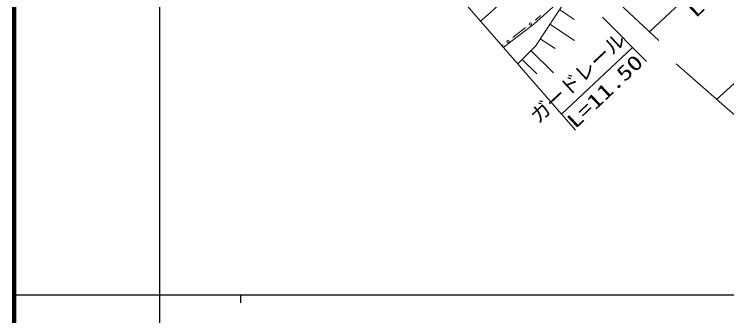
# Model space of a CAD drawing. Units: millimetres, scale not verified. Extents: x 83137 to 723137, y -7377 to 352623.
# Drawn here: x 83137 to 171369, y 175032 to 212365 of the extents above; entities that cross this region are included whole.
import ezdxf
from ezdxf.enums import TextEntityAlignment as Align

# ---------------------------------------------------------------- set-up
doc = ezdxf.new("R2010")
doc.units = ezdxf.units.MM
doc.header["$LTSCALE"] = 1000
for name, color, linetype, lineweight in [('M-TTL', 2, 'Continuous', 140), ('M-TTL-BAND', 7, 'Continuous', 25), ('S-BGD', 1, 'Continuous', 13), ('S-BGD-HTXT', 6, 'Continuous', 13)]:
    doc.layers.add(name, color=color, linetype=linetype, lineweight=lineweight)
doc.styles.add('ＭＳ ゴシック', font='')
doc.styles.get('ＭＳ ゴシック').set_extended_font_data('MS Gothic')

msp = doc.modelspace()

# ---------------------------------------------------------------- linework, layer by layer
at = {"layer": 'M-TTL'}
msp.add_line((83137, 352623), (83137, -7377), dxfattribs=at)
at = {"layer": 'M-TTL-BAND'}
for p, q in [((101137, 342623), (101137, -7377)), ((83137, 177623), (622137, 177623)), ((111137, 177623), (111137, 176623))]:
    msp.add_line(p, q, dxfattribs=at)
at = {"layer": 'S-BGD'}
for p, q in [((123461, 231595), (152622, 198003)), ((147493, 211156), (152421, 215612)), ((147678, 208429), (152442, 215637)), ((150655, 212934), (152474, 211732)), ((147780, 211731), (148296, 212202)), ((143694, 208240), (147493, 211156)), ((147629, 211615), (147780, 211731)), ((149464, 211132), (152509, 209120)), ((144860, 209474), (146466, 210716)), ((148273, 209330), (150108, 208118)), ((143546, 208459), (143697, 208575)), ((145480, 206232), (147678, 208429)), ((147128, 207880), (149900, 205108)), ((146030, 206781), (147832, 204979))]:
    msp.add_line(p, q, dxfattribs=at)
for centre in [(147048, 211165), (144279, 209025)]:
    msp.add_circle(centre, 149, dxfattribs=at)
msp.add_arc((82506, 279771), 89799, 310.52556, 318.97311, dxfattribs=at)
at = {"layer": 'S-BGD-HTXT'}
for p, q in [((161800, 210195), (178403, 225783)), ((157484, 214271), (162959, 209101)), ((155964, 211990), (161438, 206515)), ((159715, 208238), (150912, 199973)), ((165088, 206211), (173604, 198759)), ((170111, 201816), (172733, 204217))]:
    msp.add_line(p, q, dxfattribs=at)

# ---------------------------------------------------------------- texts
at = {"layer": 'S-BGD-HTXT', "style": 'ＭＳ ゴシック', "width": 1.35}
for s, rotation, p in [('L=24.0', 43.3, (167920, 211441)), ('L=11.50', 43.5, (153006, 197708))]:
    msp.add_text(s, height=1833, rotation=rotation, dxfattribs=at).set_placement(p, align=Align.BOTTOM_LEFT)
at = {"layer": 'S-BGD-HTXT', "style": 'ＭＳ ゴシック'}
msp.add_text('ガードレール', height=1833, rotation=42.9, dxfattribs=at).set_placement((148408, 198329), align=Align.BOTTOM_LEFT)

doc.saveas('drawing.dxf')
